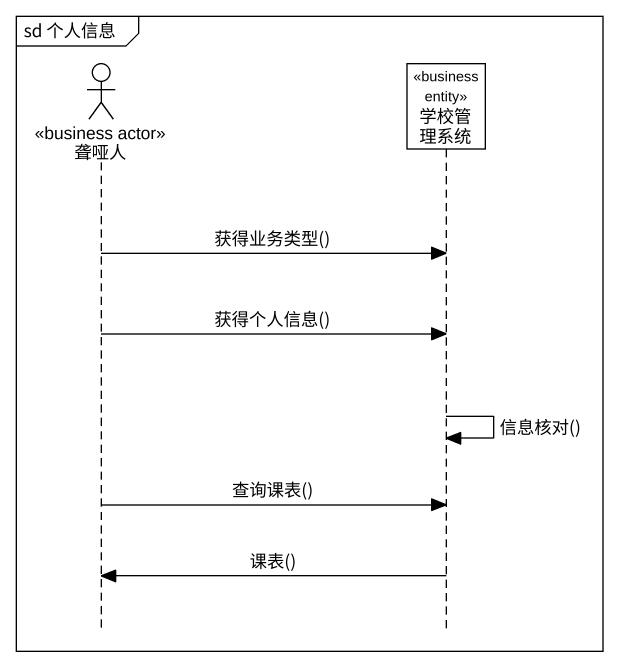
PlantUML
@startuml
mainframe sd 个人信息
hide footbox
actor 聋哑人 <<business actor>>
participant 学校管理系统 <<business entity>>

聋哑人 -> 学校管理系统 : 获得业务类型()
聋哑人 -> 学校管理系统 : 获得个人信息()
学校管理系统 -> 学校管理系统 : 信息核对()
聋哑人 -> 学校管理系统 : 查询课表()
学校管理系统 -> 聋哑人 : 课表()
@enduml
